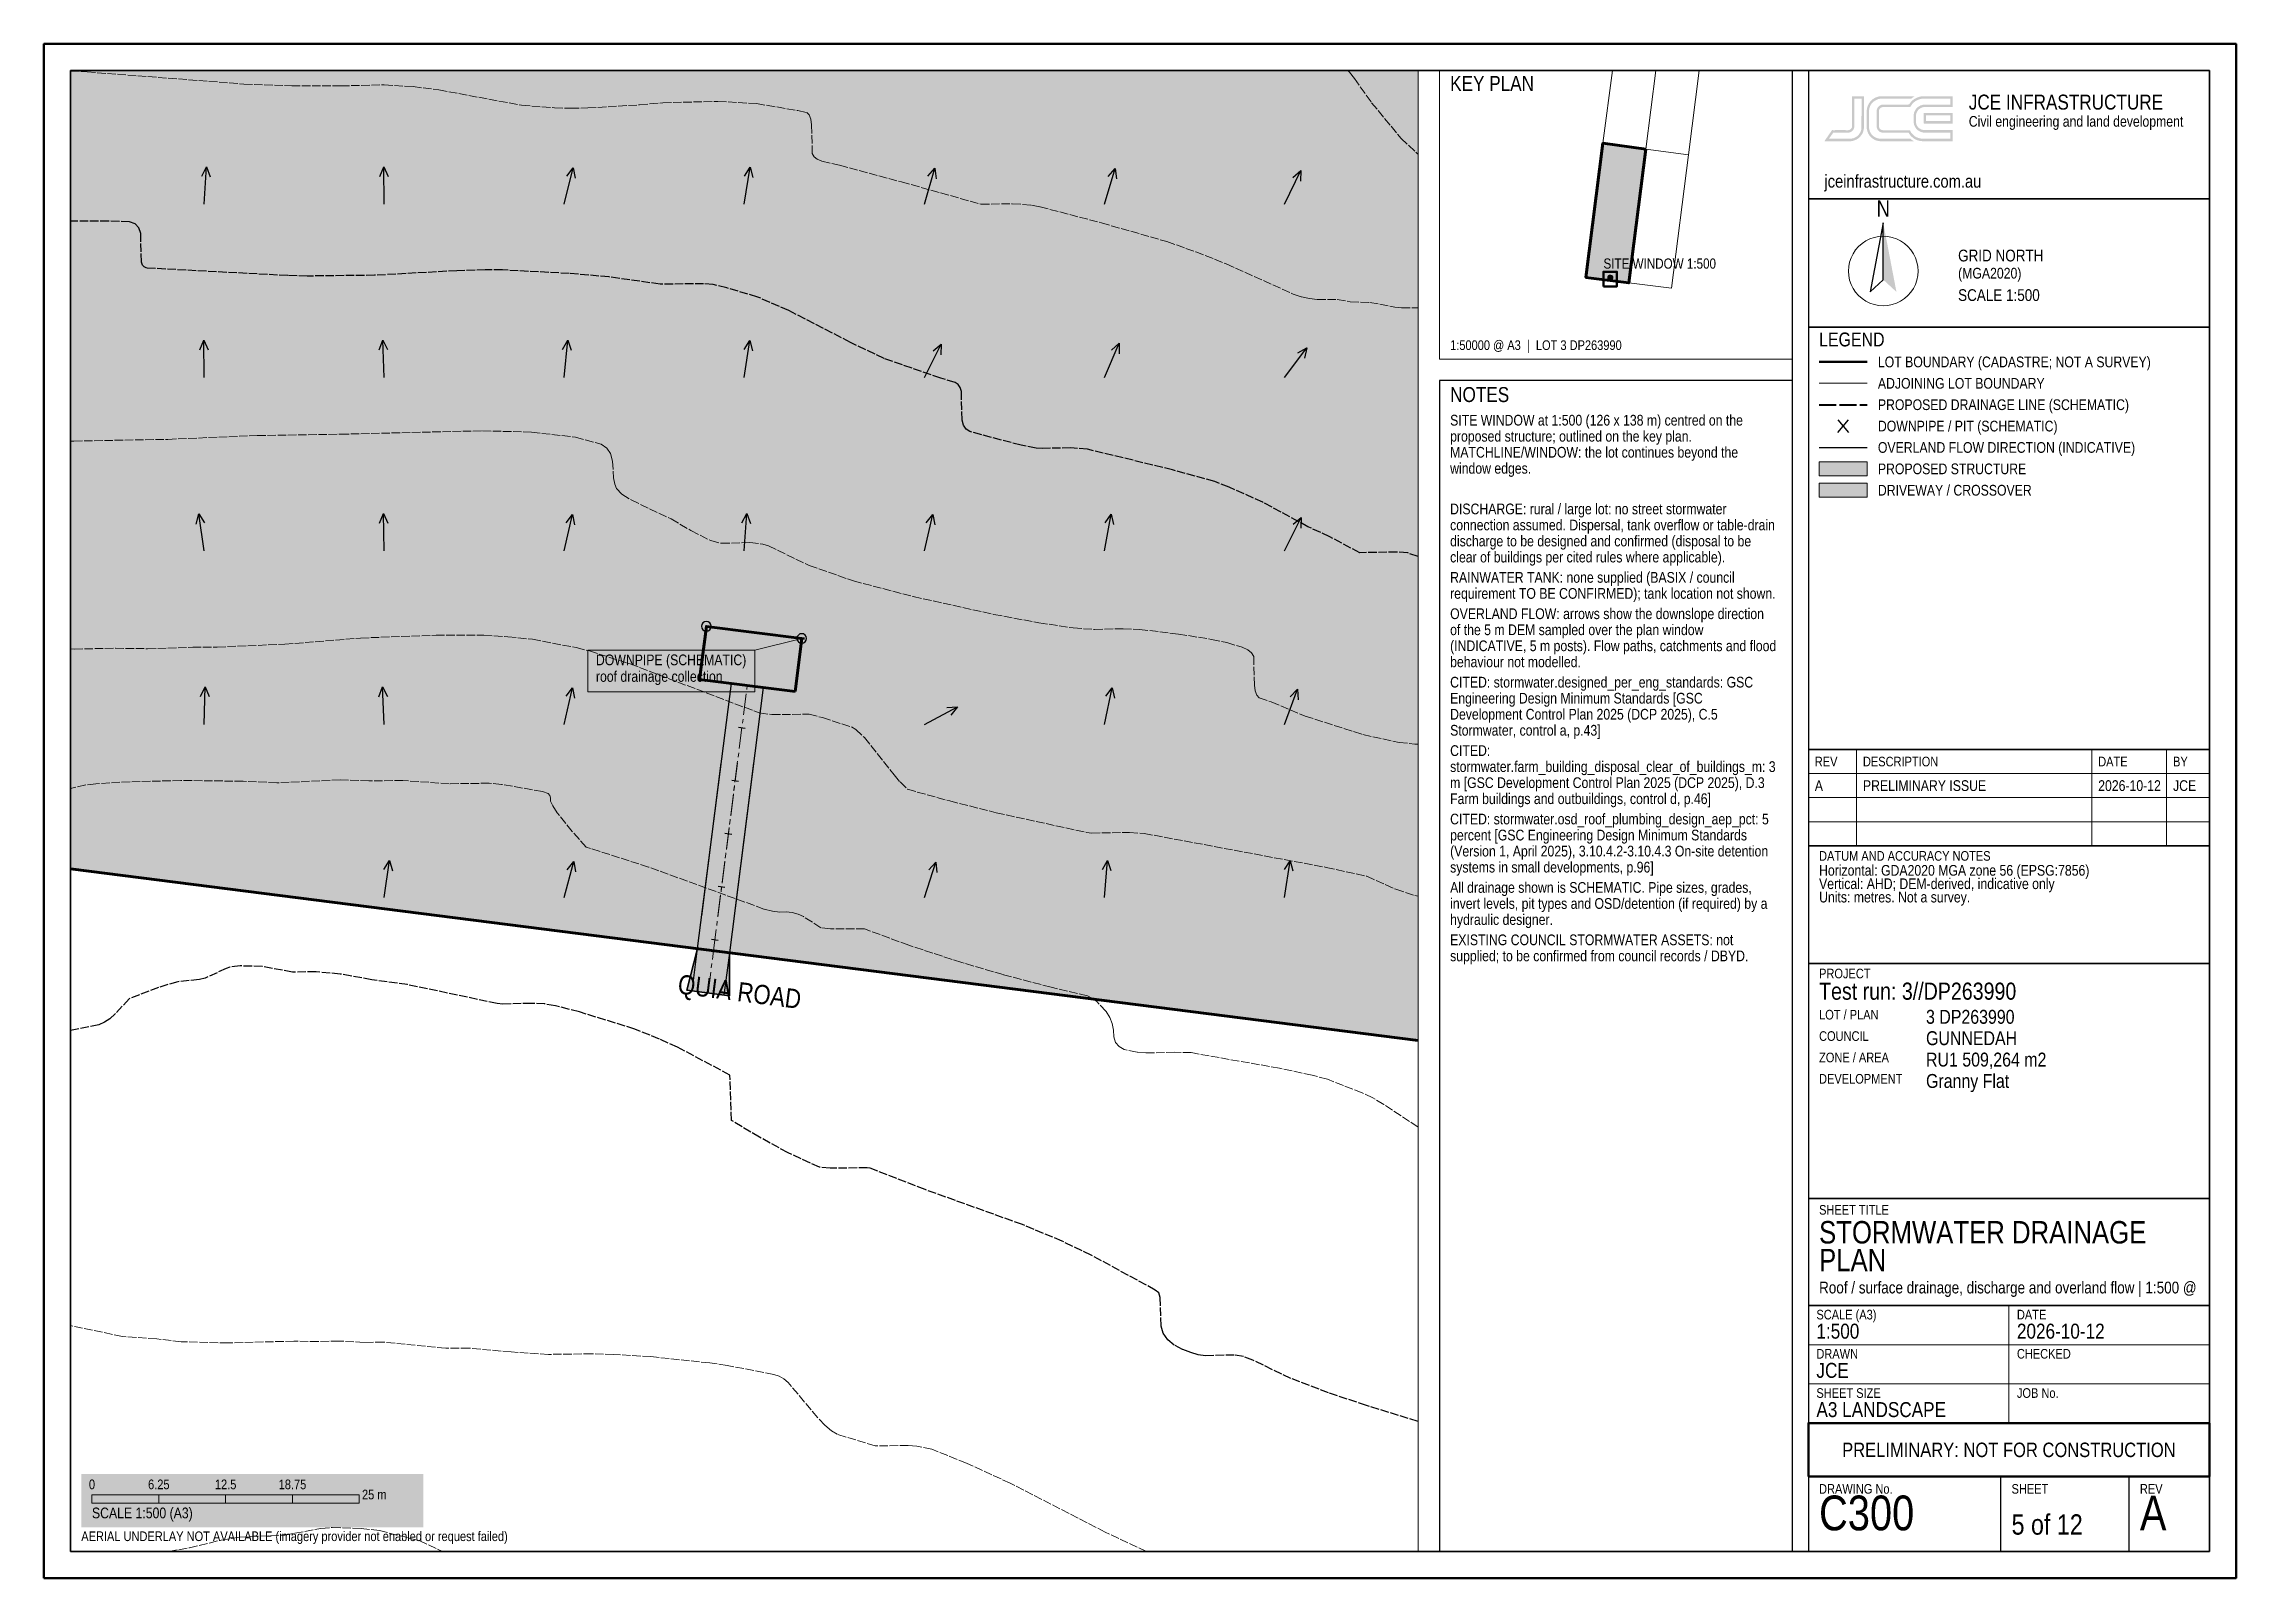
# Paper-space layout 'C300' of a CAD drawing. Header units: metres, sheet in millimetres. Extents: x 5 to 415, y 5 to 292.
# The model-space entities are those that its viewports show. They can reach past a viewport. Long polylines and large blocks are cut down to what shows.
import ezdxf
from ezdxf.enums import TextEntityAlignment as Align

# ---------------------------------------------------------------- set-up
doc = ezdxf.new("R2010")
doc.units = ezdxf.units.M
doc.header["$LTSCALE"] = 2.5
doc.linetypes.add('CENTER', pattern=[5.08, 3.175, -0.635, 0.635, -0.635])
doc.linetypes.add('DASHED', pattern=[1.524, 1.27, -0.254])
for name, color, linetype, lineweight in [('A-BLDG-SLAB', 5, 'CONTINUOUS', 50), ('C-ANNO-LOGO', 2, 'CONTINUOUS', 13), ('C-ANNO-NOTE', 7, 'CONTINUOUS', 18), ('C-ANNO-NRTH', 7, 'CONTINUOUS', 18), ('C-ANNO-ROAD', 7, 'CONTINUOUS', 25), ('C-ANNO-STMP', 1, 'CONTINUOUS', 35), ('C-ANNO-TABL', 7, 'CONTINUOUS', 18), ('C-ANNO-TTLB', 7, 'CONTINUOUS', 25), ('C-ANNO-WNDW', 1, 'CONTINUOUS', 35), ('C-DRIV-CNTR', 6, 'CENTER', 18), ('C-DRIV-XOVR', 7, 'CONTINUOUS', 35), ('C-PROP-ADJN', 9, 'CONTINUOUS', 13), ('C-PROP-BDY', 3, 'CONTINUOUS', 50), ('C-TOPO-EXST', 8, 'DASHED', 13), ('C-UTIL-FLOW', 4, 'CONTINUOUS', 18), ('C-UTIL-STRM', 4, 'CONTINUOUS', 25)]:
    doc.layers.add(name, color=color, linetype=linetype, lineweight=lineweight)
doc.layers.add('C-ANNO-VPRT', color=7, linetype='CONTINUOUS', lineweight=13, plot=False)
doc.styles.add('ARIAL NARROW', font='arialn.ttf')

msp = doc.modelspace()

# ---------------------------------------------------------------- hatches: boundary and pattern name
at = {"layer": 'A-BLDG-SLAB', "true_color": 0x1a33b2}
for points in [[(227880.51, 6571855.95), (227879.87, 6571853.68), (227879.01, 6571851.49), (227877.95, 6571849.39), (227876.68, 6571847.4), (227875.22, 6571845.55), (227873.59, 6571843.85), (227871.8, 6571842.32), (227869.87, 6571840.97), (227867.82, 6571839.82), (227865.66, 6571838.88), (227863.42, 6571838.15), (227861.12, 6571837.64), (227858.78, 6571837.36), (227856.43, 6571837.31), (227854.08, 6571837.49), (227845.15, 6571838.63), (227842.83, 6571839.04), (227840.56, 6571839.68), (227838.37, 6571840.54), (227836.27, 6571841.61), (227834.29, 6571842.87), (227832.44, 6571844.33), (227830.74, 6571845.96), (227829.2, 6571847.75), (227827.86, 6571849.68), (227826.7, 6571851.74), (227825.76, 6571853.89), (227825.03, 6571856.13), (227824.52, 6571858.43), (227824.24, 6571860.77), (227824.19, 6571863.13), (227824.38, 6571865.47), (227825.01, 6571870.43), (227825.42, 6571872.75), (227826.06, 6571875.02), (227826.91, 6571877.21), (227827.98, 6571879.31), (227829.25, 6571881.3), (227830.71, 6571883.15), (227832.34, 6571884.85), (227834.13, 6571886.38), (227836.06, 6571887.73), (227838.11, 6571888.88), (227840.27, 6571889.83), (227842.51, 6571890.56), (227844.81, 6571891.06), (227847.15, 6571891.34), (227849.5, 6571891.39), (227851.85, 6571891.21), (227860.78, 6571890.07), (227863.1, 6571889.66), (227865.36, 6571889.02), (227867.56, 6571888.16), (227869.66, 6571887.1), (227871.64, 6571885.83), (227873.49, 6571884.37), (227875.19, 6571882.74), (227876.72, 6571880.95), (227878.07, 6571879.02), (227879.22, 6571876.97), (227880.17, 6571874.81), (227880.9, 6571872.57), (227881.41, 6571870.27), (227881.69, 6571867.93), (227881.73, 6571865.58), (227881.55, 6571863.23), (227880.92, 6571858.27)], [(227848.18, 6571862.44), (227848.82, 6571867.4), (227857.74, 6571866.26), (227857.11, 6571861.3)]]:
    msp.add_hatch(color=7, dxfattribs=at).paths.add_polyline_path(points)
at = {"layer": 'A-BLDG-SLAB', "true_color": 0xc7d6ff, "transparency": 33554623}
msp.add_hatch(color=7, dxfattribs=at).paths.add_polyline_path([(227848.18, 6571862.44), (227848.82, 6571867.4), (227857.74, 6571866.26), (227857.11, 6571861.3)])
msp.add_hatch(color=7, dxfattribs=at).paths.add_polyline_path([(227848.18, 6571862.44), (227848.82, 6571867.4), (227857.74, 6571866.26), (227857.11, 6571861.3)])
at = {"layer": 'C-DRIV-XOVR', "true_color": 0xdbdbdb, "transparency": 33554610}
for points in [[(227851.16, 6571862.06), (227854.14, 6571861.68), (227850.98, 6571836.88), (227850.47, 6571832.91), (227847.49, 6571833.29), (227848, 6571837.26)], [(227851.16, 6571862.06), (227854.14, 6571861.68), (227850.98, 6571836.88), (227850.47, 6571832.91), (227847.49, 6571833.29), (227848, 6571837.26)], [(227850.24, 6571854.81), (227853.26, 6571854.81), (227851.39, 6571840.11), (227848.36, 6571840.11)]]:
    msp.add_hatch(color=7, dxfattribs=at).paths.add_polyline_path(points)
at = {"layer": 'C-DRIV-XOVR', "true_color": 0xbfbfbf, "transparency": 33554572}
msp.add_hatch(color=7, dxfattribs=at).paths.add_polyline_path([(227850.97, 6571832.85), (227847, 6571833.36), (227848, 6571837.26), (227850.98, 6571836.88)])
msp.add_hatch(color=7, dxfattribs=at).paths.add_polyline_path([(227850.97, 6571832.85), (227847, 6571833.36), (227848, 6571837.26), (227850.98, 6571836.88)])
at = {"layer": 'C-PROP-BDY', "true_color": 0xffe633, "transparency": 33554521}
msp.add_hatch(color=7, dxfattribs=at).paths.add_polyline_path([(228025.27, 6571814.67), (227673.7, 6571859.47), (227625.75, 6571865.58), (227784.61, 6573120), (228184.96, 6573064.69)])
at = {"layer": 'C-PROP-BDY', "true_color": 0xe6f5e0}
msp.add_hatch(color=7, dxfattribs=at).paths.add_polyline_path([(228025.27, 6571814.67), (227673.7, 6571859.47), (227625.75, 6571865.58), (227784.61, 6573120), (228184.96, 6573064.69)])

# ---------------------------------------------------------------- linework, layer by layer
at = {"layer": 'A-BLDG-SLAB', "lineweight": 60, "true_color": 0x14339e}
msp.add_lwpolyline([(227857.11, 6571861.3), (227848.18, 6571862.44), (227848.82, 6571867.4), (227857.74, 6571866.26)], close=True, dxfattribs=at)
at = {"layer": 'C-DRIV-CNTR', "lineweight": 13}
for points in [[(227848.98, 6571833.1), (227849.49, 6571837.07), (227852.65, 6571861.87)], [(227849.9, 6571840.31), (227851.72, 6571854.61)]]:
    msp.add_lwpolyline(points, dxfattribs=at)
at = {"layer": 'C-DRIV-CNTR', "linetype": 'CONTINUOUS', "lineweight": 25}
for points in [[(227852.46, 6571857.86), (227851.83, 6571857.94)], [(227851.83, 6571852.9), (227851.19, 6571852.98)], [(227851.2, 6571847.94), (227850.56, 6571848.02)], [(227850.56, 6571842.98), (227849.93, 6571843.06)], [(227849.93, 6571838.02), (227849.3, 6571838.1)], [(227849.3, 6571833.06), (227848.67, 6571833.14)]]:
    msp.add_lwpolyline(points, dxfattribs=at)
at = {"layer": 'C-DRIV-XOVR', "lineweight": 30}
msp.add_lwpolyline([(227848, 6571837.26), (227851.16, 6571862.06), (227854.14, 6571861.68), (227850.98, 6571836.88), (227850.47, 6571832.91), (227847.49, 6571833.29)], close=True, dxfattribs=at)
for points in [[(227848.39, 6571840.31), (227850.21, 6571854.61)], [(227853.23, 6571854.61), (227851.41, 6571840.31)]]:
    msp.add_lwpolyline(points, dxfattribs=at)
at = {"layer": 'C-DRIV-XOVR', "lineweight": 35}
msp.add_lwpolyline([(227850.98, 6571836.88), (227848, 6571837.26), (227847, 6571833.36), (227850.97, 6571832.85)], close=True, dxfattribs=at)
at = {"layer": 'C-PROP-ADJN', "lineweight": 9, "true_color": 0x737373}
for points in [[(227891.52, 6573950.44), (227784.61, 6573120), (228184.96, 6573064.69), (228298.12, 6573950.44)], [(228298.12, 6573950.44), (228184.96, 6573064.69), (228584.43, 6573013.67), (228704.08, 6573950.44)]]:
    msp.add_lwpolyline(points, dxfattribs=at)
at = {"layer": 'C-PROP-ADJN', "lineweight": 9, "true_color": 0x4c4c4c}
for points in [[(227882.02, 6573876.61), (227784.61, 6573120), (228184.96, 6573064.69), (228288.69, 6573876.61)], [(228288.69, 6573876.61), (228184.96, 6573064.69), (228584.43, 6573013.67), (228694.65, 6573876.61)]]:
    msp.add_lwpolyline(points, dxfattribs=at)
msp.add_lwpolyline([(228584.43, 6573013.67), (228184.96, 6573064.69), (228025.27, 6571814.67), (228424.78, 6571763.77)], close=True, dxfattribs=at)
at = {"layer": 'C-PROP-BDY', "lineweight": 60}
msp.add_lwpolyline([(228184.96, 6573064.69), (227784.61, 6573120), (227625.75, 6571865.58), (227673.7, 6571859.47), (228025.27, 6571814.67)], close=True, dxfattribs=at)
at = {"layer": 'C-PROP-BDY', "lineweight": 35}
msp.add_lwpolyline([(228184.96, 6573064.69), (227784.61, 6573120), (227625.75, 6571865.58), (227673.7, 6571859.47), (228025.27, 6571814.67)], close=True, dxfattribs=at)
at = {"layer": 'C-PROP-BDY', "lineweight": 50}
for points in [[(227787.87, 6571844.92), (227916.87, 6571828.49)], [(227824.77, 6571840.22), (227876.37, 6571833.65)]]:
    msp.add_lwpolyline(points, dxfattribs=at)
at = {"layer": 'C-TOPO-EXST', "lineweight": 13, "true_color": 0x808080}
for points in [[(227902.68, 6571920.88), (227902.72, 6571920.8), (227902.95, 6571920.53), (227904.1, 6571919.88), (227904.42, 6571919.8), (227905.54, 6571919.74), (227908.23, 6571919.81), (227908.56, 6571919.62), (227908.96, 6571919.23), (227909.42, 6571918.65), (227911.03, 6571916.37), (227913.78, 6571913.04), (227915.32, 6571911.6), (227916.52, 6571910.73), (227916.87, 6571910.55)], [(227787.87, 6571919.4), (227790.91, 6571919.25), (227805.58, 6571918.12), (227810.05, 6571917.96), (227814.65, 6571917.95), (227818.7, 6571918.04), (227821.39, 6571917.88), (227823.81, 6571917.57), (227831.55, 6571916.14), (227834.61, 6571915.9), (227836.14, 6571915.85), (227837.73, 6571915.88), (227842.57, 6571916.17), (227844.76, 6571916.37), (227849.9, 6571916.5), (227853.52, 6571916.29), (227857.38, 6571915.64), (227858.21, 6571915.46), (227858.43, 6571915.23), (227858.58, 6571914.84), (227858.66, 6571914.29), (227858.73, 6571911.62), (227858.89, 6571911.32), (227859.18, 6571911.08), (227859.62, 6571910.9), (227861.28, 6571910.53), (227867.06, 6571908.97), (227874.5, 6571906.88), (227877.42, 6571906.93), (227879.22, 6571906.8), (227880.03, 6571906.64), (227885.77, 6571905.13), (227891.87, 6571903.39), (227894.58, 6571902.43), (227897.44, 6571901.3), (227903.69, 6571898.48), (227904.47, 6571898.22), (227905.22, 6571898.05), (227905.95, 6571897.98), (227907.8, 6571897.96), (227909.03, 6571897.76), (227910.87, 6571897.7), (227913.21, 6571897.25), (227913.83, 6571897.19), (227916.2, 6571897.2)], [(227787.87, 6571884.73), (227789.68, 6571884.73), (227798.47, 6571884.89), (227806.83, 6571885.25), (227814.62, 6571885.37), (227827.89, 6571885.69), (227832.48, 6571885.56), (227836.58, 6571885.09), (227838.99, 6571884.44), (227839.51, 6571884.08), (227839.86, 6571883.56), (227840.05, 6571882.86), (227840.14, 6571881.28), (227840.26, 6571880.71), (227840.42, 6571880.29), (227840.93, 6571879.76), (227841.8, 6571879.22), (227845.53, 6571877.44), (227847.38, 6571876.36), (227849.23, 6571875.42), (227850.21, 6571875.17), (227852.9, 6571875.23), (227854.11, 6571875.09), (227854.63, 6571874.93), (227858.43, 6571873.09), (227862.57, 6571871.65), (227868.16, 6571870.19), (227875.7, 6571868.52), (227879.92, 6571867.73), (227883.13, 6571867.25), (227885.1, 6571867.11), (227887.79, 6571867.18), (227889.33, 6571867.12), (227892.96, 6571866.68), (227896.07, 6571866.18), (227897.49, 6571865.88), (227898.91, 6571865.46), (227899.45, 6571865.2), (227899.81, 6571864.91), (227900, 6571864.58), (227900.07, 6571861.91), (227900.15, 6571861.36), (227900.29, 6571860.96), (227900.5, 6571860.72), (227901.65, 6571860.33), (227904.81, 6571859.01), (227910.22, 6571857.28), (227913.59, 6571856.54), (227915.08, 6571856.39), (227916.87, 6571856.41)], [(227787.87, 6571865.33), (227789.72, 6571865.28), (227793.56, 6571865.35), (227796.57, 6571865.31), (227800.79, 6571865.45), (227803.09, 6571865.46), (227809.4, 6571865.73), (227816.49, 6571866.31), (227823.54, 6571866.56), (227828.01, 6571866.57), (227830.25, 6571866.42), (227832.57, 6571866.19), (227836.65, 6571865.41), (227837.89, 6571865.1), (227841.69, 6571863.88), (227853.77, 6571859.3), (227854.95, 6571859.14), (227858.42, 6571859.19), (227859.68, 6571858.86), (227862.38, 6571857.99), (227862.79, 6571857.76), (227863.61, 6571857), (227866.38, 6571853.51), (227866.93, 6571852.85), (227867.63, 6571852.16), (227871.58, 6571851.07), (227875.93, 6571849.97), (227884.36, 6571848.13), (227884.86, 6571848.07), (227888.39, 6571848.13), (227889.75, 6571848.03), (227906.79, 6571844.86), (227910.57, 6571844.03), (227913.29, 6571842.81), (227915.07, 6571842.22), (227915.76, 6571842.1), (227916.31, 6571842.12)], [(227916.57, 6571819.78), (227912.18, 6571822.69), (227911.15, 6571823.31), (227910.16, 6571823.76), (227906.89, 6571825.05), (227905.47, 6571825.42), (227902.41, 6571826.07), (227894.16, 6571827.53), (227892.62, 6571827.56), (227889.93, 6571827.5), (227889.1, 6571827.59), (227887.9, 6571827.83), (227887.41, 6571828.09), (227887.08, 6571828.48), (227886.91, 6571829), (227886.89, 6571829.64), (227886.77, 6571830.25), (227886.54, 6571830.83), (227886.2, 6571831.38), (227885.32, 6571832.32), (227884.88, 6571832.63), (227884.45, 6571832.84), (227881.05, 6571833.65), (227876.57, 6571834.83), (227872.7, 6571835.96), (227867.75, 6571837.58), (227863.62, 6571839.1), (227860.42, 6571839.1), (227859.54, 6571839.21), (227857.91, 6571840.25), (227857.39, 6571840.48), (227856.85, 6571840.63), (227856.29, 6571840.7), (227855.7, 6571840.68), (227855.01, 6571840.77), (227854.21, 6571840.96), (227843.42, 6571844.89), (227837.58, 6571846.75), (227836.28, 6571848.22), (227834.87, 6571849.97), (227834.47, 6571850.6), (227834.26, 6571851.06), (227834.25, 6571851.36), (227834.17, 6571851.59), (227834.02, 6571851.77), (227833.5, 6571851.96), (227829.68, 6571852.61), (227828.52, 6571852.73), (227824.77, 6571852.68), (227820.45, 6571852.98), (227817.27, 6571852.95), (227814.58, 6571853.04), (227808.67, 6571852.77), (227805.5, 6571852.91), (227799.69, 6571852.99), (227793.99, 6571852.82), (227791.74, 6571852.68), (227790.8, 6571852.57), (227787.94, 6571851.88)], [(227893.44, 6571779.38), (227891.04, 6571780.38), (227886.12, 6571782.68), (227877.24, 6571787.26), (227873.16, 6571789.13), (227869.89, 6571790.45), (227868.49, 6571790.74), (227867.7, 6571790.79), (227864.62, 6571790.75), (227861.04, 6571791.84), (227860.51, 6571792.17), (227859.91, 6571792.68), (227859.23, 6571793.39), (227856.46, 6571796.69), (227856.07, 6571797.02), (227855.63, 6571797.27), (227855.14, 6571797.44), (227850.76, 6571798.28), (227849.14, 6571798.51), (227843.63, 6571799.1), (227840.16, 6571799.31), (227838.14, 6571799.37), (227834.07, 6571799.31), (227830.57, 6571799.54), (227826.65, 6571799.89), (227824.45, 6571799.89), (227818.64, 6571800.45), (227816.82, 6571800.43), (227814.5, 6571800.56), (227812.55, 6571800.5), (227810.26, 6571800.55), (227804.11, 6571800.38), (227799.72, 6571800.49), (227797.42, 6571800.75), (227794.23, 6571800.99), (227787.87, 6571802.31)], [(227788.42, 6571779.71), (227788.48, 6571779.72), (227792.36, 6571780.01), (227795.89, 6571780.42), (227800.48, 6571781.21), (227803.44, 6571781.94), (227805.21, 6571782.22), (227809.39, 6571782.41), (227812.78, 6571783.02), (227813.84, 6571783.12), (227816.53, 6571783.04), (227818.25, 6571782.83), (227821.96, 6571781.9), (227827.36, 6571779.38)]]:
    msp.add_lwpolyline(points, dxfattribs=at)
at = {"layer": 'C-TOPO-EXST', "lineweight": 30, "true_color": 0x808080}
for points in [[(227916.87, 6571873.46), (227914.41, 6571874.26), (227913.41, 6571874.35), (227909.93, 6571874.28), (227907.13, 6571875.77), (227905.07, 6571876.72), (227900.85, 6571879.01), (227897.7, 6571880.42), (227896.36, 6571880.94), (227892.42, 6571882.03), (227884.47, 6571883.96), (227882.9, 6571884.1), (227880.22, 6571884.03), (227879.65, 6571884.08), (227878.25, 6571884.34), (227873.45, 6571885.61), (227873.1, 6571885.85), (227872.86, 6571886.21), (227872.73, 6571886.69), (227872.67, 6571889.36), (227872.56, 6571889.74), (227872.37, 6571890.03), (227872.09, 6571890.22), (227870.75, 6571890.6), (227865.45, 6571892.44), (227862.31, 6571893.95), (227856.52, 6571896.94), (227853.62, 6571898.2), (227850.72, 6571899.06), (227849.47, 6571899.37), (227848.56, 6571899.44), (227844.49, 6571899.4), (227839.72, 6571900.08), (227835.99, 6571900.4), (227829.75, 6571900.73), (227828.14, 6571900.75), (227825.49, 6571900.66), (227817.8, 6571900.23), (227811.5, 6571900.16), (227809.68, 6571900.2), (227796.51, 6571900.91), (227796.26, 6571901.01), (227796.09, 6571901.19), (227796, 6571901.47), (227795.93, 6571904.13), (227795.75, 6571904.67), (227795.4, 6571905.04), (227794.89, 6571905.24), (227792.92, 6571905.31), (227788.25, 6571905.31)], [(227916.14, 6571792.81), (227910.54, 6571794.53), (227907, 6571795.71), (227903.48, 6571797.05), (227899.92, 6571798.77), (227899.05, 6571799.11), (227898.19, 6571799.25), (227895.5, 6571799.18), (227894.82, 6571799.27), (227894.11, 6571799.47), (227893.35, 6571799.77), (227892.56, 6571800.18), (227891.96, 6571800.68), (227891.55, 6571801.28), (227891.34, 6571801.96), (227891.27, 6571804.63), (227891.12, 6571805.07), (227890.8, 6571805.33), (227884.81, 6571808.59), (227882.1, 6571809.89), (227878.38, 6571811.45), (227869.28, 6571814.72), (227864.13, 6571816.72), (227863.87, 6571816.77), (227860.4, 6571816.71), (227859.41, 6571816.81), (227856.46, 6571818.16), (227853.8, 6571819.62), (227851.16, 6571821.19), (227851.02, 6571825.43), (227846.13, 6571828.03), (227844.44, 6571828.8), (227842.14, 6571829.73), (227836.95, 6571831.34), (227834.7, 6571831.91), (227833.72, 6571832.08), (227832.46, 6571832.14), (227829.78, 6571832.07), (227829.27, 6571832.12), (227820.87, 6571833.89), (227817.53, 6571834.35), (227814.59, 6571834.88), (227812.32, 6571835.08), (227810.12, 6571835.07), (227807.29, 6571835.58), (227805.24, 6571835.64), (227804.27, 6571835.52), (227803.93, 6571835.41), (227801.95, 6571834.49), (227801.41, 6571834.36), (227799.39, 6571834.16), (227797.58, 6571833.63), (227794.85, 6571832.57), (227793.55, 6571831.15), (227793.04, 6571830.7), (227792.53, 6571830.37), (227792.01, 6571830.13), (227787.87, 6571829.3)]]:
    msp.add_lwpolyline(points, dxfattribs=at)
at = {"layer": 'C-UTIL-STRM'}
for points in [[(227848.82, 6571867.4), (227848.82, 6571867.4)], [(227857.74, 6571866.26), (227857.74, 6571866.26)]]:
    msp.add_lwpolyline(points, dxfattribs=at)
at = {"layer": 'C-UTIL-STRM', "linetype": 'DASHED', "lineweight": 35, "true_color": 0x00808c}
msp.add_lwpolyline([(227857.74, 6571866.26), (227848.82, 6571867.4)], dxfattribs=at)

psp = doc.layouts.new('C300')

# ---------------------------------------------------------------- hatches: boundary and pattern name
at = {"layer": 'A-BLDG-SLAB', "true_color": 0xc7d6ff, "transparency": 33554585}
psp.add_hatch(color=7, dxfattribs=at).paths.add_polyline_path([(337, 211.2), (346, 211.2), (346, 213.8), (337, 213.8)])
at = {"layer": 'C-ANNO-LOGO', "true_color": 0xc79929}
h = psp.add_hatch(color=7, dxfattribs=at)
h.paths.add_polyline_path([(345.37, 282.21), (343.18, 282.21), (343.18, 276.57), (343.12, 276.31), (342.96, 276.08), (342.68, 275.9), (342.43, 275.85), (340.09, 275.86), (339.88, 275.84), (339.43, 275.86), (338.08, 273.92), (338.02, 273.79), (342.91, 273.78), (343.14, 273.81), (343.49, 273.89), (344.02, 274.11), (344.42, 274.38), (344.68, 274.64), (344.94, 274.95), (345.18, 275.38), (345.28, 275.7), (345.38, 276.15)])
h.paths.add_polyline_path([(344.92, 281.76), (344.95, 281.7), (344.92, 276.05), (344.76, 275.53), (344.47, 275.07), (344.11, 274.71), (343.76, 274.49), (343.43, 274.35), (343.03, 274.26), (342.68, 274.24), (342.32, 274.26), (342.04, 274.24), (338.88, 274.25), (338.87, 274.28), (339.65, 275.39), (342.56, 275.39), (342.97, 275.53), (343.19, 275.69), (343.36, 275.87), (343.49, 276.09), (343.59, 276.39), (343.6, 281.73), (343.63, 281.76)], flags=16)
psp.add_hatch(color=7, dxfattribs=at).paths.add_polyline_path([(346.68, 281.33), (346.34, 280.89), (346.16, 280.55), (346.02, 280.18), (345.94, 279.82), (345.92, 279.59), (345.92, 276.15), (346.02, 275.66), (346.21, 275.19), (346.49, 274.76), (346.76, 274.48), (347.07, 274.23), (347.45, 274.02), (347.78, 273.89), (348.19, 273.81), (348.48, 273.78), (354.69, 273.79), (354.67, 273.84), (354.4, 273.99), (354.08, 274.25), (348.52, 274.24), (348.15, 274.29), (347.69, 274.42), (347.23, 274.68), (346.87, 275.01), (346.65, 275.3), (346.48, 275.63), (346.36, 276.16), (346.36, 279.65), (346.39, 279.89), (346.53, 280.31), (346.71, 280.65), (346.86, 280.87), (347.18, 281.18), (347.47, 281.39), (347.99, 281.64), (348.48, 281.75), (349.01, 281.76), (354.24, 281.75), (354.67, 282.07), (354.85, 282.16), (354.86, 282.21), (348.44, 282.21), (348.09, 282.14), (347.58, 281.96), (347.07, 281.68)])
h = psp.add_hatch(color=7, dxfattribs=at)
h.paths.add_polyline_path([(361.99, 282.19), (356.38, 282.21), (356.16, 282.18), (355.84, 282.12), (355.35, 281.96), (354.82, 281.68), (354.49, 281.44), (354.19, 281.14), (353.82, 280.66), (353.39, 280.64), (348.98, 280.65), (348.8, 280.64), (348.54, 280.55), (348.23, 280.37), (348.03, 280.17), (347.86, 279.89), (347.79, 279.65), (347.79, 276.36), (347.88, 276.07), (348.01, 275.86), (348.18, 275.67), (348.37, 275.53), (348.75, 275.39), (353.74, 275.37), (354.12, 274.82), (354.53, 274.43), (355.03, 274.11), (355.32, 273.98), (355.79, 273.85), (356.33, 273.78), (361.98, 273.79), (361.99, 275.84), (361.96, 275.86), (356.59, 275.86), (356.17, 275.96), (355.74, 276.19), (355.43, 276.5), (355.24, 276.84), (355.18, 277.02), (355.14, 277.23), (355.14, 278.72), (355.23, 279.11), (355.37, 279.38), (355.53, 279.61), (355.69, 279.77), (355.95, 279.95), (356.23, 280.09), (356.44, 280.15), (356.77, 280.19), (361.99, 280.19)])
h.paths.add_polyline_path([(361.56, 281.73), (361.56, 280.67), (361.54, 280.65), (356.56, 280.64), (355.99, 280.48), (355.52, 280.21), (355.14, 279.84), (354.96, 279.57), (354.8, 279.23), (354.74, 279.02), (354.69, 278.71), (354.69, 277.35), (354.74, 276.98), (354.8, 276.78), (354.96, 276.43), (355.15, 276.15), (355.42, 275.88), (355.73, 275.66), (356.08, 275.5), (356.56, 275.39), (361.49, 275.41), (361.56, 275.36), (361.56, 274.28), (361.53, 274.25), (356.66, 274.26), (356.6, 274.24), (356.13, 274.26), (355.47, 274.42), (355.06, 274.62), (354.75, 274.83), (354.29, 275.3), (354.19, 275.45), (353.99, 275.85), (348.89, 275.85), (348.66, 275.9), (348.49, 275.99), (348.35, 276.13), (348.25, 276.3), (348.22, 276.47), (348.23, 279.61), (348.28, 279.77), (348.41, 279.94), (348.68, 280.13), (348.98, 280.19), (354.05, 280.19), (354.09, 280.22), (354.22, 280.46), (354.41, 280.72), (354.78, 281.09), (354.97, 281.24), (355.29, 281.44), (355.55, 281.55), (355.93, 281.68), (356.34, 281.75), (361.54, 281.76)], flags=16)
h = psp.add_hatch(color=7, dxfattribs=at)
h.paths.add_polyline_path([(356.58, 279.08), (356.57, 277.13), (356.61, 277.09), (361.62, 277.08), (361.99, 277.1), (361.99, 279.09)])
h.paths.add_polyline_path([(357.01, 278.61), (357.08, 278.65), (361.54, 278.64), (361.56, 278.62), (361.56, 277.56), (361.54, 277.54), (357.04, 277.54), (357.01, 277.61)], flags=16)
at = {"layer": 'C-ANNO-NOTE', "true_color": 0xffffff, "transparency": 33554656}
psp.add_hatch(color=7, dxfattribs=at).paths.add_polyline_path([(106.75, 170.77), (137.99, 170.77), (137.99, 178.57), (106.75, 178.57)])
at = {"layer": 'C-ANNO-NRTH', "true_color": 0x000000}
for points in [[(349, 258.5), (351.47, 245.6), (349, 247.88)], [(14, 20.6), (26.5, 20.6), (26.5, 19), (14, 19)], [(39, 20.6), (51.5, 20.6), (51.5, 19), (39, 19)]]:
    psp.add_hatch(color=7, dxfattribs=at).paths.add_polyline_path(points)
at = {"layer": 'C-ANNO-NRTH', "true_color": 0xffffff, "transparency": 33554636}
psp.add_hatch(color=7, dxfattribs=at).paths.add_polyline_path([(12, 24.5), (76, 24.5), (76, 14.5), (12, 14.5)])
at = {"layer": 'C-DRIV-XOVR', "true_color": 0xcccccc, "transparency": 33554585}
psp.add_hatch(color=7, dxfattribs=at).paths.add_polyline_path([(337, 207.2), (346, 207.2), (346, 209.8), (337, 209.8)])

# ---------------------------------------------------------------- linework, layer by layer
at = {"layer": 'A-BLDG-SLAB', "lineweight": 18, "true_color": 0x14339e}
psp.add_lwpolyline([(337, 211.2), (346, 211.2), (346, 213.8), (337, 213.8)], close=True, dxfattribs=at)
at = {"layer": 'C-ANNO-NRTH', "lineweight": 25}
psp.add_lwpolyline([(349, 258.5), (346.53, 245.6), (349, 247.88)], close=True, dxfattribs=at)
at = {"layer": 'C-ANNO-NRTH', "lineweight": 18}
for points in [[(345.04, 254.66), (344.4, 254.1)], [(345.75, 255.13), (345.04, 254.66)], [(346.51, 255.51), (345.75, 255.13)], [(347.32, 255.78), (346.51, 255.51)], [(348.15, 255.94), (347.32, 255.78)], [(349, 256), (348.15, 255.94)], [(349.85, 255.94), (349, 256)], [(350.68, 255.78), (349.85, 255.94)], [(351.49, 255.51), (350.68, 255.78)], [(352.25, 255.13), (351.49, 255.51)], [(352.96, 254.66), (352.25, 255.13)], [(353.6, 254.1), (352.96, 254.66)], [(342.56, 250.35), (342.5, 249.5)], [(342.72, 251.18), (342.56, 250.35)], [(342.99, 251.99), (342.72, 251.18)], [(343.37, 252.75), (342.99, 251.99)], [(343.84, 253.46), (343.37, 252.75)], [(344.4, 254.1), (343.84, 253.46)], [(354.16, 253.46), (353.6, 254.1)], [(354.63, 252.75), (354.16, 253.46)], [(355.01, 251.99), (354.63, 252.75)], [(355.28, 251.18), (355.01, 251.99)], [(355.44, 250.35), (355.28, 251.18)], [(355.5, 249.5), (355.44, 250.35)], [(342.5, 249.5), (342.56, 248.65)], [(342.56, 248.65), (342.72, 247.82)], [(342.72, 247.82), (342.99, 247.01)], [(342.99, 247.01), (343.37, 246.25)], [(343.37, 246.25), (343.84, 245.54)], [(354.16, 245.54), (354.63, 246.25)], [(354.63, 246.25), (355.01, 247.01)], [(355.01, 247.01), (355.28, 247.82)], [(355.28, 247.82), (355.44, 248.65)], [(355.44, 248.65), (355.5, 249.5)], [(343.84, 245.54), (344.4, 244.9)], [(344.4, 244.9), (345.04, 244.34)], [(345.04, 244.34), (345.75, 243.87)], [(345.75, 243.87), (346.51, 243.49)], [(346.51, 243.49), (347.32, 243.22)], [(347.32, 243.22), (348.15, 243.06)], [(348.15, 243.06), (349, 243)], [(349, 243), (349.85, 243.06)], [(349.85, 243.06), (350.68, 243.22)], [(350.68, 243.22), (351.49, 243.49)], [(351.49, 243.49), (352.25, 243.87)], [(352.25, 243.87), (352.96, 244.34)], [(352.96, 244.34), (353.6, 244.9)], [(353.6, 244.9), (354.16, 245.54)]]:
    psp.add_lwpolyline(points, dxfattribs=at)
for points in [[(14, 19), (26.5, 19), (26.5, 20.6), (14, 20.6)], [(26.5, 19), (39, 19), (39, 20.6), (26.5, 20.6)], [(39, 19), (51.5, 19), (51.5, 20.6), (39, 20.6)], [(51.5, 19), (64, 19), (64, 20.6), (51.5, 20.6)]]:
    psp.add_lwpolyline(points, close=True, dxfattribs=at)
at = {"layer": 'C-ANNO-STMP', "lineweight": 50, "true_color": 0xb81a1a}
psp.add_lwpolyline([(335, 24), (410, 24), (410, 34), (335, 34)], close=True, dxfattribs=at)
at = {"layer": 'C-ANNO-TABL', "lineweight": 25}
psp.add_lwpolyline([(266, 10), (332, 10), (332, 229), (266, 229)], close=True, dxfattribs=at)
at = {"layer": 'C-ANNO-TABL', "lineweight": 13}
for points in [[(344, 142), (344, 160)], [(388, 142), (388, 160)], [(402, 142), (402, 160)], [(335, 155.5), (410, 155.5)], [(335, 151), (410, 151)], [(335, 146.5), (410, 146.5)]]:
    psp.add_lwpolyline(points, dxfattribs=at)
at = {"layer": 'C-ANNO-TTLB', "lineweight": 50}
psp.add_lwpolyline([(5, 5), (415, 5), (415, 292), (5, 292)], close=True, dxfattribs=at)
at = {"layer": 'C-ANNO-TTLB', "lineweight": 35}
psp.add_lwpolyline([(10, 10), (410, 10), (410, 287), (10, 287)], close=True, dxfattribs=at)
at = {"layer": 'C-ANNO-TTLB', "lineweight": 25}
for points in [[(10, 10), (332, 10), (332, 287), (10, 287)], [(335, 263), (410, 263), (410, 287), (335, 287)], [(335, 239), (410, 239), (410, 263), (335, 263)], [(335, 160), (410, 160), (410, 239), (335, 239)], [(335, 142), (410, 142), (410, 160), (335, 160)], [(335, 120), (410, 120), (410, 142), (335, 142)], [(335, 76), (410, 76), (410, 120), (335, 120)], [(335, 56), (410, 56), (410, 76), (335, 76)], [(335, 34), (410, 34), (410, 56), (335, 56)], [(335, 10), (410, 10), (410, 24), (335, 24)]]:
    psp.add_lwpolyline(points, close=True, dxfattribs=at)
at = {"layer": 'C-ANNO-TTLB', "lineweight": 18}
for points in [[(372.5, 34), (372.5, 56)], [(335, 48.67), (410, 48.67)], [(335, 41.33), (410, 41.33)]]:
    psp.add_lwpolyline(points, dxfattribs=at)
at = {"layer": 'C-ANNO-TTLB', "lineweight": 25}
for points in [[(371, 10), (371, 24)], [(395, 10), (395, 24)]]:
    psp.add_lwpolyline(points, dxfattribs=at)
at = {"layer": 'C-ANNO-WNDW', "lineweight": 50}
psp.add_lwpolyline([(296.68, 246.61), (299.2, 246.61), (299.2, 249.38), (296.68, 249.38)], close=True, dxfattribs=at)
at = {"layer": 'C-DRIV-XOVR', "lineweight": 18, "true_color": 0x000000}
psp.add_lwpolyline([(337, 207.2), (346, 207.2), (346, 209.8), (337, 209.8)], close=True, dxfattribs=at)
at = {"layer": 'C-PROP-ADJN', "lineweight": 13, "true_color": 0x595959}
psp.add_lwpolyline([(337, 228.5), (346, 228.5)], dxfattribs=at)
at = {"layer": 'C-PROP-BDY', "lineweight": 50, "true_color": 0x00801a}
psp.add_lwpolyline([(337, 232.5), (346, 232.5)], dxfattribs=at)
at = {"layer": 'C-UTIL-FLOW', "lineweight": 25, "true_color": 0x00808c}
for points in [[(34.53, 267.24), (35.44, 268.99), (36.13, 267.14)], [(35, 262), (35.44, 268.99)], [(67.81, 267.19), (68.58, 269), (69.41, 267.21)], [(68.67, 262), (68.58, 269)], [(102.33, 262), (104, 268.8)], [(102.79, 267.24), (104, 268.8), (104.35, 266.86)], [(136, 262), (137.1, 268.91)], [(136.03, 267.26), (137.1, 268.91), (137.61, 267.01)], [(169.67, 262), (171.62, 268.72)], [(170.35, 267.22), (171.62, 268.72), (171.89, 266.77)], [(203.33, 262), (205.34, 268.71)], [(204.05, 267.21), (205.34, 268.71), (205.59, 266.75)], [(237, 262), (240.08, 268.29)], [(238.57, 267.02), (240.08, 268.29), (240, 266.32)], [(34.15, 234.76), (34.93, 236.57), (35.75, 234.78)], [(35, 229.57), (34.93, 236.57)], [(67.68, 234.74), (68.41, 236.57), (69.28, 234.8)], [(68.67, 229.57), (68.41, 236.57)], [(102.01, 234.82), (102.97, 236.54), (103.6, 234.68)], [(102.33, 229.57), (102.97, 236.54)], [(135.97, 234.83), (137.02, 236.5), (137.55, 234.6)], [(136, 229.57), (137.02, 236.5)], [(169.67, 229.57), (172.83, 235.81)], [(171.31, 234.57), (172.83, 235.81), (172.73, 233.85)], [(203.33, 229.57), (206.09, 236.01)], [(204.64, 234.67), (206.09, 236.01), (206.11, 234.04)], [(237, 229.57), (241.23, 235.15)], [(239.5, 234.2), (241.23, 235.15), (240.78, 233.23)], [(337, 216.5), (346, 216.5)], [(33.47, 202.18), (34.01, 204.07), (35.06, 202.4)], [(35, 197.14), (34.01, 204.07)], [(67.76, 202.33), (68.52, 204.14), (69.36, 202.36)], [(68.67, 197.14), (68.52, 204.14)], [(102.33, 197.14), (103.87, 203.97)], [(102.7, 202.39), (103.87, 203.97), (104.26, 202.04)], [(135.55, 202.39), (136.47, 204.13), (137.15, 202.28)], [(136, 197.14), (136.47, 204.13)], [(169.67, 197.14), (171.23, 203.97)], [(170.04, 202.39), (171.23, 203.97), (171.6, 202.03)], [(203.33, 197.14), (204.61, 204.02)], [(203.5, 202.4), (204.61, 204.02), (205.07, 202.11)], [(237, 197.14), (240.16, 203.39)], [(238.64, 202.14), (240.16, 203.39), (240.06, 201.42)], [(34.32, 169.93), (35.17, 171.71), (35.92, 169.89)], [(35, 164.71), (35.17, 171.71)], [(67.64, 169.87), (68.36, 171.71), (69.24, 169.94)], [(68.67, 164.71), (68.36, 171.71)], [(102.33, 164.71), (103.89, 171.54)], [(102.71, 169.96), (103.89, 171.54), (104.27, 169.61)], [(203.33, 164.71), (204.79, 171.56)], [(203.64, 169.97), (204.79, 171.56), (205.2, 169.63)], [(237, 164.71), (239.43, 171.28)], [(238.06, 169.87), (239.43, 171.28), (239.56, 169.31)], [(169.67, 164.71), (175.86, 167.97)], [(173.9, 167.84), (175.86, 167.97), (174.64, 166.43)], [(68.59, 137.55), (69.63, 139.22), (70.18, 137.33)], [(68.67, 132.29), (69.63, 139.22)], [(102.33, 132.29), (104.13, 139.05)], [(102.89, 137.52), (104.13, 139.05), (104.44, 137.11)], [(169.67, 132.29), (171.81, 138.95)], [(170.5, 137.48), (171.81, 138.95), (172.02, 136.99)], [(202.96, 137.53), (203.9, 139.26), (204.55, 137.4)], [(203.33, 132.29), (203.9, 139.26)], [(237, 132.29), (238.1, 139.2)], [(237.03, 137.55), (238.1, 139.2), (238.61, 137.3)]]:
    psp.add_lwpolyline(points, dxfattribs=at)
at = {"layer": 'C-UTIL-STRM', "linetype": 'DASHED', "lineweight": 40, "true_color": 0x00808c}
psp.add_lwpolyline([(337, 224.5), (346, 224.5)], dxfattribs=at)
at = {"layer": 'C-UTIL-STRM', "lineweight": 25, "true_color": 0x00808c}
for points in [[(340.5, 219.3), (342.5, 221.7)], [(340.5, 221.7), (342.5, 219.3)]]:
    psp.add_lwpolyline(points, dxfattribs=at)
at = {"layer": 'C-UTIL-STRM', "lineweight": 30, "true_color": 0x00808c}
for points in [[(129.79, 183.05), (129.72, 183.39), (129.53, 183.69), (129.23, 183.88), (128.89, 183.95), (128.54, 183.88), (128.25, 183.69), (128.06, 183.39), (127.99, 183.05), (128.06, 182.7), (128.25, 182.41), (128.54, 182.22), (128.89, 182.15), (129.23, 182.22), (129.53, 182.41), (129.72, 182.7)], [(147.65, 180.77), (147.58, 181.12), (147.38, 181.41), (147.09, 181.61), (146.75, 181.67), (146.4, 181.61), (146.11, 181.41), (145.91, 181.12), (145.85, 180.77), (145.91, 180.43), (146.11, 180.14), (146.4, 179.94), (146.75, 179.87), (147.09, 179.94), (147.38, 180.14), (147.58, 180.43)]]:
    psp.add_lwpolyline(points, close=True, dxfattribs=at)
at = {"layer": 'C-UTIL-STRM', "lineweight": 15}
psp.add_lwpolyline([(146.75, 180.77), (137.99, 178.57)], dxfattribs=at)
at = {"layer": 'C-UTIL-STRM', "lineweight": 50}
psp.add_lwpolyline([(146.25, 180.77), (147.25, 180.77)], dxfattribs=at)
at = {"layer": 'C-UTIL-STRM', "lineweight": 13}
psp.add_lwpolyline([(106.75, 170.77), (137.99, 170.77), (137.99, 178.57), (106.75, 178.57)], close=True, dxfattribs=at)

# ---------------------------------------------------------------- texts
at = {"layer": 'C-ANNO-NOTE', "style": 'ARIAL NARROW'}
for s, height, p in [('KEY PLAN', 2.8, (268, 286)), ('SITE WINDOW at 1:500 (126 x 138 m) centred on the', 2, (268, 222.6)), ('proposed structure; outlined on the key plan.', 2, (268, 219.6)), ('window edges.', 2, (268, 213.6)), ('MATCHLINE/WINDOW: the lot continues beyond the', 2, (268, 216.6)), ('DISCHARGE: rural / large lot: no street stormwater', 2, (268, 206)), ('connection assumed. Dispersal, tank overflow or table-drain', 2, (268, 203)), ('discharge to be designed and confirmed (disposal to be', 2, (268, 200)), ('clear of buildings per cited rules where applicable).', 2, (268, 197)), ('RAINWATER TANK: none supplied (BASIX / council', 2, (268, 193.2)), ('requirement TO BE CONFIRMED); tank location not shown.', 2, (268, 190.2)), ('OVERLAND FLOW: arrows show the downslope direction', 2, (268, 186.4)), ('of the 5 m DEM sampled over the plan window', 2, (268, 183.4)), ('(INDICATIVE, 5 m posts). Flow paths, catchments and flood', 2, (268, 180.4)), ('behaviour not modelled.', 2, (268, 177.4)), ('CITED: stormwater.designed_per_eng_standards: GSC', 2, (268, 173.6)), ('Engineering Design Minimum Standards [GSC', 2, (268, 170.6)), ('Stormwater, control a, p.43]', 2, (268, 164.6)), ('Development Control Plan 2025 (DCP 2025), C.5', 2, (268, 167.6)), ('CITED:', 2, (268, 160.8)), ('stormwater.farm_building_disposal_clear_of_buildings_m: 3', 2, (268, 157.8)), ('m [GSC Development Control Plan 2025 (DCP 2025), D.3', 2, (268, 154.8)), ('Farm buildings and outbuildings, control d, p.46]', 2, (268, 151.8)), ('CITED: stormwater.osd_roof_plumbing_design_aep_pct: 5', 2, (268, 148)), ('percent [GSC Engineering Design Minimum Standards', 2, (268, 145)), ('(Version 1, April 2025), 3.10.4.2-3.10.4.3 On-site detention', 2, (268, 142)), ('All drainage shown is SCHEMATIC. Pipe sizes, grades,', 2, (268, 135.2)), ('systems in small developments, p.96]', 2, (268, 139)), ('invert levels, pit types and OSD/detention (if required) by a', 2, (268, 132.2)), ('hydraulic designer.', 2, (268, 129.2)), ('EXISTING COUNCIL STORMWATER ASSETS: not', 2, (268, 125.4)), ('supplied; to be confirmed from council records / DBYD.', 2, (268, 122.4))]:
    psp.add_text(s, height=height, dxfattribs=at).set_placement(p, align=Align.TOP_LEFT)
psp.add_text('1:50000 @ A3  |  LOT 3 DP263990', height=1.8, dxfattribs=at).set_placement((268, 234.2), align=Align.BOTTOM_LEFT)
at = {"layer": 'C-ANNO-NOTE', "true_color": 0x000000, "style": 'ARIAL NARROW'}
psp.add_text('NOTES', height=2.8, dxfattribs=at).set_placement((268, 227.8), align=Align.TOP_LEFT)
at = {"layer": 'C-ANNO-NOTE', "true_color": 0x404040, "style": 'ARIAL NARROW'}
psp.add_text('AERIAL UNDERLAY NOT AVAILABLE (imagery provider not enabled or request failed)', height=1.8, dxfattribs=at).set_placement((12, 11.4), align=Align.BOTTOM_LEFT)
at = {"layer": 'C-ANNO-NRTH', "style": 'ARIAL NARROW'}
psp.add_text('N', height=3, dxfattribs=at).set_placement((349, 261.2), align=Align.MIDDLE_CENTER)
for s, height, p in [('GRID NORTH', 2.2, (363, 253.5)), ('(MGA2020)', 2, (363, 250.1)), ('SCALE 1:500', 2.2, (363, 246.1)), ('SCALE 1:500 (A3)', 2, (14, 18.2))]:
    psp.add_text(s, height=height, dxfattribs=at).set_placement(p, align=Align.TOP_LEFT)
for s, p in [('0', (14, 21.1)), ('6.25', (26.5, 21.1)), ('12.5', (39, 21.1)), ('18.75', (51.5, 21.1))]:
    psp.add_text(s, height=1.8, dxfattribs=at).set_placement(p, align=Align.BOTTOM_CENTER)
psp.add_text('25 m', height=1.8, dxfattribs=at).set_placement((64.5, 19.2), align=Align.BOTTOM_LEFT)
at = {"layer": 'C-ANNO-ROAD', "true_color": 0x333333, "style": 'ARIAL NARROW'}
psp.add_text('QUIA ROAD', height=3.6, rotation=-7.2616, dxfattribs=at).set_placement((135.12, 114.71), align=Align.MIDDLE_CENTER)
at = {"layer": 'C-ANNO-STMP', "true_color": 0xb81a1a, "style": 'ARIAL NARROW'}
psp.add_text('PRELIMINARY: NOT FOR CONSTRUCTION', height=2.7, dxfattribs=at).set_placement((372.5, 29), align=Align.MIDDLE_CENTER)
at = {"layer": 'C-ANNO-TABL', "style": 'ARIAL NARROW'}
for s, height, p in [('REV', 1.8, (336.2, 157.75)), ('DESCRIPTION', 1.8, (345.2, 157.75)), ('DATE', 1.8, (389.2, 157.75)), ('BY', 1.8, (403.2, 157.75)), ('A', 2, (336.2, 153.25)), ('PRELIMINARY ISSUE', 2, (345.2, 153.25)), ('2026-10-12', 2, (389.2, 153.25)), ('JCE', 2, (403.2, 153.25))]:
    psp.add_text(s, height=height, dxfattribs=at).set_placement(p, align=Align.MIDDLE_LEFT)
at = {"layer": 'C-ANNO-TTLB', "style": 'ARIAL NARROW'}
for s, height, p in [('JCE INFRASTRUCTURE', 2.8, (365, 282.5)), ('LEGEND', 2.6, (337, 238)), ('Vertical: AHD; DEM-derived, indicative only', 2, (337, 135.9)), ('Horizontal: GDA2020 MGA zone 56 (EPSG:7856)', 2, (337, 138.4)), ('Units: metres. Not a survey.', 2, (337, 133.4)), ('Test run: 3//DP263990', 3.2, (337, 116.4)), ('3 DP263990', 2.6, (357, 111.3)), ('GUNNEDAH', 2.6, (357, 107.3)), ('RU1 509,264 m2', 2.6, (357, 103.3)), ('Granny Flat', 2.6, (357, 99.3)), ('STORMWATER DRAINAGE', 4.2, (337, 71.8)), ('PLAN', 4.2, (337, 66.6)), ('1:500', 2.8, (336.5, 52.6)), ('2026-10-12', 2.8, (374, 52.6)), ('JCE', 2.8, (336.5, 45.27)), ('A3 LANDSCAPE', 2.8, (336.5, 37.93))]:
    psp.add_text(s, height=height, dxfattribs=at).set_placement(p, align=Align.TOP_LEFT)
at = {"layer": 'C-ANNO-TTLB', "true_color": 0x404040, "style": 'ARIAL NARROW'}
psp.add_text('Civil engineering and land development', height=2, dxfattribs=at).set_placement((365, 278.5), align=Align.TOP_LEFT)
at = {"layer": 'C-ANNO-TTLB', "true_color": 0x1a408c, "style": 'ARIAL NARROW'}
psp.add_text('jceinfrastructure.com.au', height=2.4, dxfattribs=at).set_placement((338, 267.5), align=Align.TOP_LEFT)
at = {"layer": 'C-ANNO-TTLB', "style": 'ARIAL NARROW'}
for s, p in [('LOT BOUNDARY (CADASTRE; NOT A SURVEY)', (348, 232.5)), ('ADJOINING LOT BOUNDARY', (348, 228.5)), ('PROPOSED DRAINAGE LINE (SCHEMATIC)', (348, 224.5)), ('DOWNPIPE / PIT (SCHEMATIC)', (348, 220.5)), ('OVERLAND FLOW DIRECTION (INDICATIVE)', (348, 216.5)), ('PROPOSED STRUCTURE', (348, 212.5)), ('DRIVEWAY / CROSSOVER', (348, 208.5))]:
    psp.add_text(s, height=2, dxfattribs=at).set_placement(p, align=Align.MIDDLE_LEFT)
at = {"layer": 'C-ANNO-TTLB', "true_color": 0x595959, "style": 'ARIAL NARROW'}
for s, p in [('DATUM AND ACCURACY NOTES', (337, 141)), ('PROJECT', (337, 119)), ('LOT / PLAN', (337, 111.3)), ('COUNCIL', (337, 107.3)), ('ZONE / AREA', (337, 103.3)), ('DEVELOPMENT', (337, 99.3)), ('SHEET TITLE', (337, 74.8)), ('SCALE (A3)', (336.5, 55.2)), ('DATE', (374, 55.2)), ('DRAWN', (336.5, 47.87)), ('CHECKED', (374, 47.87)), ('SHEET SIZE', (336.5, 40.53)), ('JOB No.', (374, 40.53)), ('DRAWING No.', (337, 22.6)), ('SHEET', (373, 22.6)), ('REV', (397, 22.6))]:
    psp.add_text(s, height=1.8, dxfattribs=at).set_placement(p, align=Align.TOP_LEFT)
at = {"layer": 'C-ANNO-TTLB', "true_color": 0x333333, "style": 'ARIAL NARROW'}
psp.add_text('Roof / surface drainage, discharge and overland flow | 1:500 @', height=2.2, dxfattribs=at).set_placement((337, 57.6), align=Align.BOTTOM_LEFT)
at = {"layer": 'C-ANNO-TTLB', "style": 'ARIAL NARROW'}
for s, height, p in [('C300', 6.5, (337, 12)), ('5 of 12', 3.8, (373, 12)), ('A', 6.5, (397, 12))]:
    psp.add_text(s, height=height, dxfattribs=at).set_placement(p, align=Align.BOTTOM_LEFT)
at = {"layer": 'C-ANNO-WNDW', "true_color": 0xcc1a1a, "style": 'ARIAL NARROW'}
psp.add_text('SITE WINDOW 1:500', height=1.9, dxfattribs=at).set_placement((296.68, 249.38), align=Align.BOTTOM_LEFT)
at = {"layer": 'C-UTIL-STRM', "true_color": 0x00808c, "style": 'ARIAL NARROW'}
for s, p in [('DOWNPIPE (SCHEMATIC)', (108.25, 177.77)), ('roof drainage collection', (108.25, 174.67))]:
    psp.add_text(s, height=2, dxfattribs=at).set_placement(p, align=Align.TOP_LEFT)

# ---------------------------------------------------------------- viewports
at = {"layer": 'C-ANNO-VPRT'}
vp = psp.add_viewport(center=(136, 148.5), size=(252, 277), view_center_point=(227852.37, 6571850.13), view_height=138.5, dxfattribs=at)
vp.frozen_layers = ['C-ANNO-LOGO', 'C-ANNO-NOTE', 'C-ANNO-NRTH', 'C-ANNO-ROAD', 'C-ANNO-STMP', 'C-ANNO-TABL', 'C-ANNO-TTLB', 'C-ANNO-VPRT', 'C-ANNO-WNDW', 'C-PROP-ADJN', 'C-UTIL-FLOW']
vp = psp.add_viewport(center=(299, 260), size=(66, 54), view_center_point=(227905.36, 6572450.44), view_height=2700, status=3, dxfattribs=at)
vp.frozen_layers = ['C-ANNO-LOGO', 'C-ANNO-NOTE', 'C-ANNO-NRTH', 'C-ANNO-ROAD', 'C-ANNO-STMP', 'C-ANNO-TABL', 'C-ANNO-TTLB', 'C-ANNO-VPRT', 'C-ANNO-WNDW', 'C-DRIV-CNTR', 'C-DRIV-XOVR', 'C-TOPO-EXST', 'C-UTIL-FLOW', 'C-UTIL-STRM']

doc.saveas('drawing.dxf')
